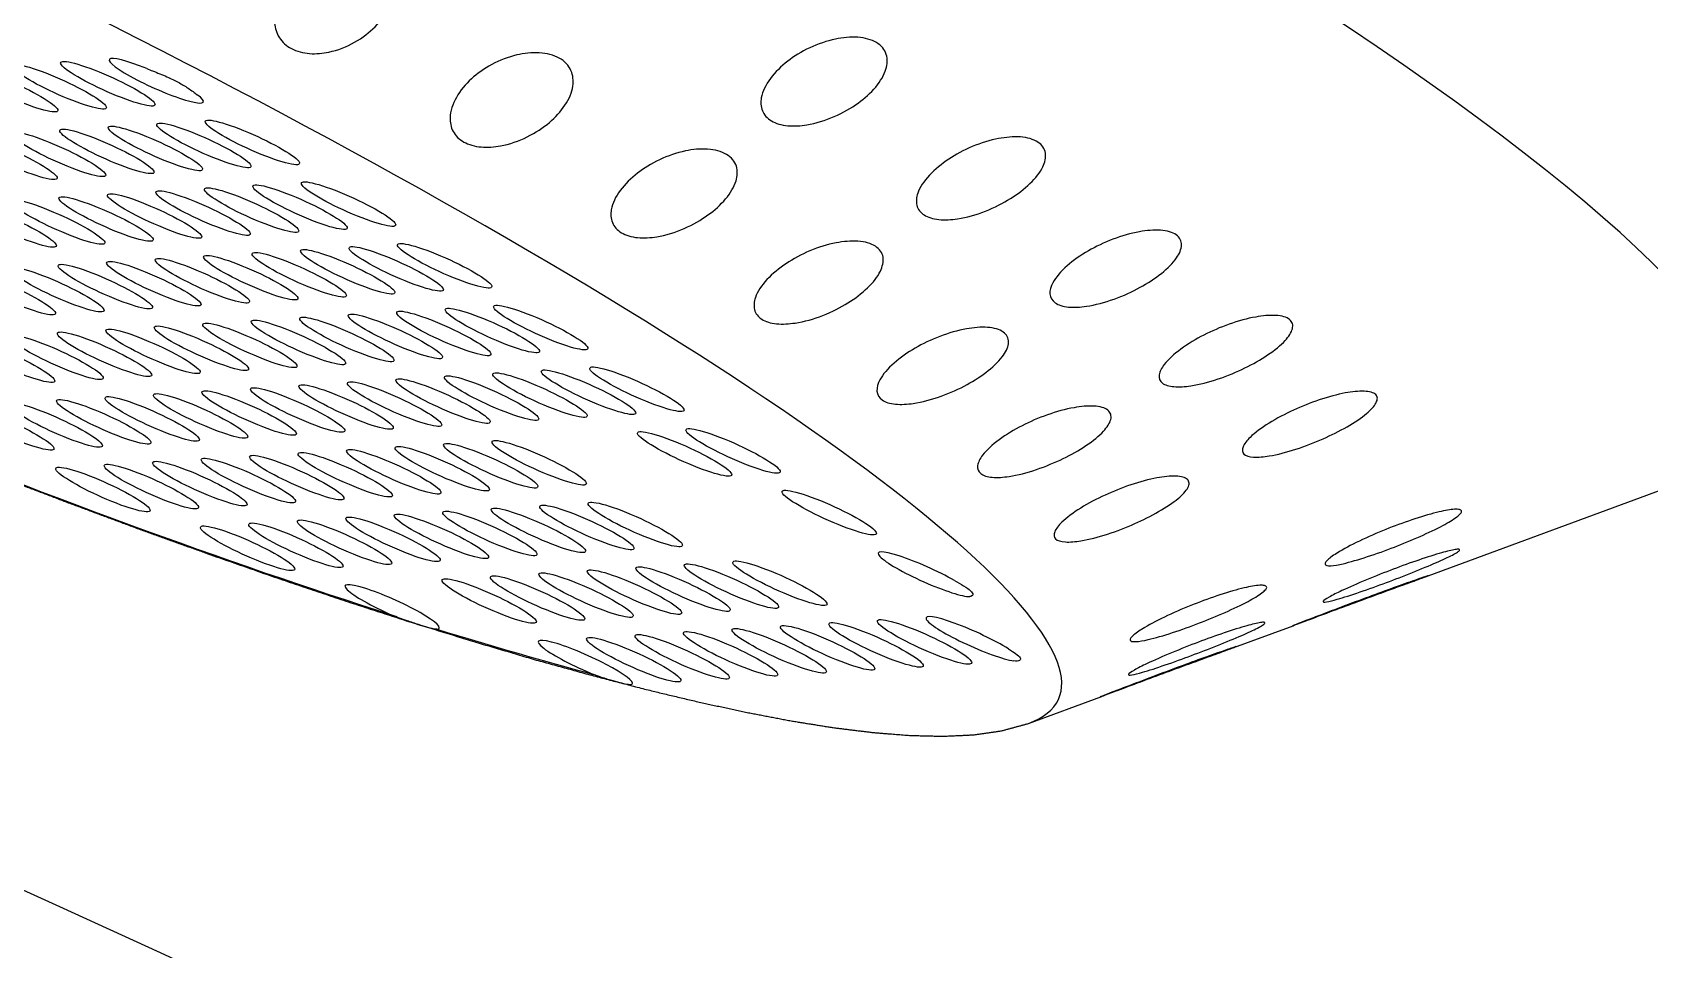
# Model space of a CAD drawing. Extents: x 1077 to 1145, y 510 to 635.
# Drawn here: x 1104.23 to 1105.656, y 556.44 to 557.249 of the extents above; entities that cross this region are included whole.
import ezdxf

# ---------------------------------------------------------------- set-up
doc = ezdxf.new("R2010")
doc.units = 0
doc.header["$MEASUREMENT"] = 0
doc.layers.add('1', color=4, linetype='Continuous')
doc.layers.add('DIM', color=3, linetype='Continuous')

# ---------------------------------------------------------------- blocks, each defined once
blk = doc.blocks.new('SUCTION')
at = {"layer": '1'}
for p, q in [((-0.4728, -1.3603), (-0.4244, -1.408)), ((-0.3377, -1.4934), (-0.2956, -1.5349)), ((-0.2095, -1.6197), (-0.0445, -1.7824))]:
    blk.add_line(p, q, dxfattribs=at)
for centre, major_axis, start_param, end_param in [((0.0017, 0.059), (-0.0289, 1.8748), 3.141593, 6.283185), ((-0.4641, 0.0518), (-0.022, 1.427), 2.994561, 6.430217)]:
    blk.add_ellipse(centre, major_axis=major_axis, ratio=0.145722, start_param=start_param, end_param=end_param, dxfattribs=at)
at = {"layer": '1', "color": 3}
for centre, major_axis, start_param, end_param in [((-0.4786, 0.0515), (-0.0215, 1.3915), 1.410939, 2.237983), ((-0.3482, -0.3111), (0.0007, -0.0455), 0.253665, 6.53685), ((-0.4024, -0.3358), (0.0007, -0.0455), 0.253665, 6.53685), ((-0.3277, -0.3487), (0.0007, -0.0455), 0.253665, 6.53685), ((-0.4567, -0.3605), (0.0007, -0.0455), 0.253665, 6.53685), ((-0.3819, -0.3734), (0.0007, -0.0455), 0.253665, 6.53685), ((-0.511, -0.3852), (0.0007, -0.0455), 0.253665, 6.53685), ((-0.3071, -0.3863), (0.0007, -0.0455), 0.253665, 6.53685), ((-0.4362, -0.3981), (0.0007, -0.0455), 0.253665, 6.53685), ((-0.5652, -0.4099), (0.0007, -0.0455), 0.253665, 6.53685), ((-0.3614, -0.4109), (0.0007, -0.0455), 0.253665, 6.53685), ((-0.6195, -0.4346), (0.0007, -0.0455), 0.253665, 6.53685), ((-0.4904, -0.4228), (0.0007, -0.0455), 0.253665, 6.53685), ((-0.2866, -0.4238), (0.0007, -0.0455), 1.836372, 6.86672), ((-0.5447, -0.4475), (0.0007, -0.0455), 0.253665, 6.53685), ((-0.4157, -0.4356), (0.0007, -0.0455), 0.253665, 6.53685), ((-0.3409, -0.4485), (0.0007, -0.0455), 0.253665, 6.53685), ((-0.4699, -0.4603), (0.0007, -0.0455), 0.253665, 6.53685), ((-0.599, -0.4722), (0.0007, -0.0455), 0.253665, 6.53685), ((-0.3951, -0.4732), (0.0007, -0.0455), 0.253665, 6.53685), ((-0.5242, -0.485), (0.0007, -0.0455), 0.253665, 6.53685), ((-0.3203, -0.4861), (0.0007, -0.0455), 0.253665, 6.53685), ((-0.4494, -0.4979), (0.0007, -0.0455), 0.253665, 6.53685), ((-0.5784, -0.5097), (0.0007, -0.0455), 0.253665, 6.53685), ((-0.3746, -0.5108), (0.0007, -0.0455), 0.253665, 6.53685), ((-0.6327, -0.5344), (0.0007, -0.0455), 0.253665, 6.53685), ((-0.5037, -0.5226), (0.0007, -0.0455), 0.253665, 6.53685), ((-0.2998, -0.5236), (0.0007, -0.0455), 0.253665, 6.53685), ((-0.5579, -0.5473), (0.0007, -0.0455), 0.253665, 6.53685), ((-0.4289, -0.5355), (0.0007, -0.0455), 0.253665, 6.53685), ((-0.3541, -0.5483), (0.0007, -0.0455), 0.253665, 6.53685), ((-0.4831, -0.5601), (0.0007, -0.0455), 0.253665, 6.53685), ((-0.6122, -0.572), (0.0007, -0.0455), 0.253665, 6.53685), ((-0.4083, -0.573), (0.0007, -0.0455), 0.253665, 6.53685), ((-0.5374, -0.5848), (0.0007, -0.0455), 0.253665, 6.53685), ((-0.3336, -0.5859), (0.0007, -0.0455), 0.253665, 6.53685), ((-0.4626, -0.5977), (0.0007, -0.0455), 0.253665, 6.53685), ((-0.5917, -0.6095), (0.0007, -0.0455), 0.253665, 6.53685), ((-0.3878, -0.6106), (0.0007, -0.0455), 0.253665, 6.53685), ((-0.5169, -0.6224), (0.0007, -0.0455), 0.253665, 6.53685), ((-0.313, -0.6234), (0.0007, -0.0455), 0.253665, 6.53685), ((-0.5711, -0.6471), (0.0007, -0.0455), 0.253665, 6.53685), ((-0.4421, -0.6353), (0.0007, -0.0455), 0.253665, 6.53685), ((-0.3673, -0.6481), (0.0007, -0.0455), 0.253665, 6.53685), ((-0.4963, -0.66), (0.0007, -0.0455), 0.253665, 6.53685), ((-0.6254, -0.6718), (0.0007, -0.0455), 0.253665, 6.53685), ((-0.4216, -0.6728), (0.0007, -0.0455), 0.253665, 6.53685), ((-0.5506, -0.6846), (0.0007, -0.0455), 0.253665, 6.53685), ((-0.3468, -0.6857), (0.0007, -0.0455), 0.253665, 6.53685), ((-0.4758, -0.6975), (0.0007, -0.0455), 0.253665, 6.53685), ((-0.6049, -0.7093), (0.0007, -0.0455), 0.253665, 6.53685), ((-0.401, -0.7104), (0.0007, -0.0455), 0.253665, 6.53685), ((-0.5301, -0.7222), (0.0007, -0.0455), 0.253665, 6.53685), ((-0.3262, -0.7232), (0.0007, -0.0455), 0.253665, 6.53685), ((-0.5843, -0.7469), (0.0007, -0.0455), 0.253665, 6.53685), ((-0.4553, -0.7351), (0.0007, -0.0455), 0.253665, 6.53685), ((-0.3805, -0.7479), (0.0007, -0.0455), 0.253665, 6.53685), ((-0.5096, -0.7598), (0.0007, -0.0455), 0.253665, 6.53685), ((-0.4348, -0.7726), (0.0007, -0.0455), 0.253665, 6.53685), ((-0.5638, -0.7845), (0.0007, -0.0455), 0.253665, 6.53685), ((-0.36, -0.7855), (0.0007, -0.0455), 0.253665, 6.53685), ((-0.489, -0.7973), (0.0007, -0.0455), 0.253665, 6.53685), ((-0.6181, -0.8091), (0.0007, -0.0455), 6.025162, 11.05551), ((-0.4142, -0.8102), (0.0007, -0.0455), 0.253665, 6.53685), ((-0.5433, -0.822), (0.0007, -0.0455), 0.253665, 6.53685), ((-0.3395, -0.823), (0.0007, -0.0455), 0.253665, 6.53685), ((-0.4685, -0.8349), (0.0007, -0.0455), 0.253665, 6.53685), ((-0.3937, -0.8477), (0.0007, -0.0455), 0.253665, 6.53685), ((-0.5228, -0.8596), (0.0007, -0.0455), 0.253665, 6.53685), ((-0.448, -0.8724), (0.0007, -0.0455), 0.253665, 6.53685), ((-0.577, -0.8843), (0.0007, -0.0455), 0.253665, 6.53685), ((-0.3732, -0.8853), (0.0007, -0.0455), 0.253665, 6.53685), ((-0.4786, 0.0515), (-0.0215, 1.3915), 2.276318, 2.419801), ((-0.5022, -0.8971), (0.0007, -0.0455), 0.253665, 6.53685), ((-0.5565, -0.9218), (0.0007, -0.0455), 0.253665, 6.53685), ((-0.3527, -0.9228), (0.0007, -0.0455), 0.253665, 6.53685), ((-0.4817, -0.9347), (0.0007, -0.0455), 0.253665, 6.53685), ((-0.536, -0.9594), (0.0007, -0.0455), 0.253665, 6.53685), ((-0.4612, -0.9722), (0.0007, -0.0455), 0.253665, 6.53685), ((-0.5902, -0.9841), (0.0007, -0.0455), 6.20698, 11.237328), ((-0.3864, -0.9851), (0.0007, -0.0455), 0.253665, 6.53685), ((-0.5155, -0.9969), (0.0007, -0.0455), 0.253665, 6.53685), ((-0.5697, -1.0216), (0.0007, -0.0455), 0.253665, 6.53685), ((-0.3659, -1.0226), (0.0007, -0.0455), 0.253665, 6.53685), ((-0.4949, -1.0345), (0.0007, -0.0455), 0.253665, 6.53685), ((-0.5492, -1.0592), (0.0007, -0.0455), 0.253665, 6.53685), ((-0.4744, -1.072), (0.0007, -0.0455), 0.253665, 6.53685), ((-0.5287, -1.0967), (0.0007, -0.0455), 0.253665, 6.53685), ((-0.4539, -1.1096), (0.0007, -0.0455), 0.253665, 6.53685), ((-0.3791, -1.1224), (0.0007, -0.0455), 0.253665, 6.53685), ((-0.5081, -1.1343), (0.0007, -0.0455), 0.253665, 6.53685), ((-0.4876, -1.1718), (0.0007, -0.0455), 0.253665, 6.53685), ((-0.4671, -1.2094), (0.0007, -0.0455), 0.253665, 6.53685), ((-0.3923, -1.2222), (0.0007, -0.0455), 0.970993, 6.001341), ((-0.4466, -1.2469), (0.0007, -0.0455), 0.253665, 6.53685), ((-0.426, -1.2845), (0.0007, -0.0455), 0.789174, 5.819522)]:
    blk.add_ellipse(centre, major_axis=major_axis, ratio=0.145722, start_param=start_param, end_param=end_param, dxfattribs=at)
at = {"layer": '1'}
blk.add_open_spline([(-0.6826, 0.2881), (-0.6831, 0.2145), (-0.6829, 0.1403), (-0.6822, 0.066), (-0.6809, -0.0084), (-0.679, -0.0826), (-0.6766, -0.1565), (-0.6736, -0.2298), (-0.67, -0.3023), (-0.6659, -0.3738), (-0.6613, -0.4441), (-0.6561, -0.513), (-0.6505, -0.5804), (-0.6443, -0.646), (-0.6377, -0.7097), (-0.6306, -0.7713), (-0.6231, -0.8306), (-0.6151, -0.8875), (-0.6068, -0.9418), (-0.598, -0.9934), (-0.5889, -1.0422), (-0.5794, -1.088), (-0.5696, -1.1307), (-0.5595, -1.1704), (-0.549, -1.2068), (-0.5381, -1.24), (-0.5268, -1.27), (-0.515, -1.2969), (-0.5024, -1.3208), (-0.4886, -1.3418), (-0.4728, -1.3603)], degree=1, dxfattribs=at)
at = {"layer": '1', "color": 3}
for points, knots in [([(-0.2804, -0.4118), (-0.2803, -0.4136), (-0.2802, -0.4154), (-0.2798, -0.4217), (-0.2795, -0.4263), (-0.2793, -0.4346), (-0.2794, -0.4383), (-0.2798, -0.4454), (-0.2801, -0.4488), (-0.2811, -0.4557), (-0.2818, -0.459), (-0.2824, -0.4617)], [-0.10333581, -0.10333581, -0.10333581, -0.10333581, -0.09774084, -0.09774084, -0.08402044, -0.08402044, -0.07264257, -0.07264257, -0.06085918, -0.06085918, -0.04630941, -0.04630941, -0.04630941, -0.04630941]), ([(-0.1576, -0.4942), (-0.1514, -0.4961), (-0.1446, -0.4992), (-0.1319, -0.5074), (-0.1259, -0.5126), (-0.117, -0.5231), (-0.1132, -0.5289), (-0.1093, -0.5382), (-0.1084, -0.5413), (-0.1071, -0.5476), (-0.1069, -0.5507), (-0.1072, -0.5566), (-0.1077, -0.5594), (-0.1094, -0.5647), (-0.1107, -0.5671), (-0.1152, -0.5735), (-0.1194, -0.5766), (-0.129, -0.5809), (-0.1353, -0.582), (-0.1484, -0.5817), (-0.1552, -0.5803), (-0.168, -0.5758), (-0.175, -0.5722), (-0.1881, -0.563), (-0.1942, -0.5572), (-0.2023, -0.5465), (-0.2054, -0.5413), (-0.2095, -0.5305), (-0.2105, -0.5248), (-0.2101, -0.5146), (-0.2086, -0.5098), (-0.2036, -0.5019), (-0.2001, -0.4988), (-0.1912, -0.4935), (-0.1848, -0.4918), (-0.1712, -0.4912), (-0.1641, -0.4923), (-0.1576, -0.4942)], [0, 0, 0, 0, 0.023389, 0.023389, 0.0467779, 0.0467779, 0.0659746, 0.0659746, 0.0755729, 0.0755729, 0.0851712, 0.0851712, 0.0947696, 0.0947696, 0.1043679, 0.1043679, 0.1235645, 0.1235645, 0.1469535, 0.1469535, 0.1703425, 0.1703425, 0.1947513, 0.1947513, 0.2191601, 0.2191601, 0.2357472, 0.2357472, 0.2523342, 0.2523342, 0.2689213, 0.2689213, 0.2855084, 0.2855084, 0.3099172, 0.3099172, 0.334326, 0.334326, 0.334326, 0.334326]), ([(-0.1671, -0.6745), (-0.1608, -0.6771), (-0.1542, -0.6808), (-0.1416, -0.6901), (-0.1357, -0.6957), (-0.127, -0.7068), (-0.1233, -0.7127), (-0.1196, -0.7219), (-0.1187, -0.725), (-0.1176, -0.731), (-0.1174, -0.734), (-0.1178, -0.7395), (-0.1184, -0.7421), (-0.1202, -0.7468), (-0.1215, -0.749), (-0.1262, -0.7544), (-0.1305, -0.7568), (-0.1402, -0.7597), (-0.1465, -0.76), (-0.1596, -0.758), (-0.1664, -0.7559), (-0.179, -0.7501), (-0.186, -0.7459), (-0.1989, -0.7356), (-0.2049, -0.7294), (-0.2128, -0.7183), (-0.2158, -0.7131), (-0.2197, -0.7024), (-0.2206, -0.6969), (-0.2199, -0.6874), (-0.2184, -0.683), (-0.2132, -0.6761), (-0.2097, -0.6737), (-0.2007, -0.6698), (-0.1942, -0.6689), (-0.1806, -0.67), (-0.1735, -0.6719), (-0.1671, -0.6745)], [0, 0, 0, 0, 0.023389, 0.023389, 0.0467779, 0.0467779, 0.0659746, 0.0659746, 0.0755729, 0.0755729, 0.0851712, 0.0851712, 0.0947696, 0.0947696, 0.1043679, 0.1043679, 0.1235645, 0.1235645, 0.1469535, 0.1469535, 0.1703425, 0.1703425, 0.1947513, 0.1947513, 0.2191601, 0.2191601, 0.2357472, 0.2357472, 0.2523342, 0.2523342, 0.2689213, 0.2689213, 0.2855084, 0.2855084, 0.3099172, 0.3099172, 0.334326, 0.334326, 0.334326, 0.334326]), ([(-0.6191, -0.8532), (-0.6193, -0.8529), (-0.6194, -0.8525), (-0.6202, -0.8506), (-0.6206, -0.8483), (-0.6214, -0.8429), (-0.6218, -0.84), (-0.6227, -0.8336), (-0.6231, -0.83), (-0.6241, -0.8216), (-0.6245, -0.8168), (-0.6247, -0.812)], [-0.10333223, -0.10333223, -0.10333223, -0.10333223, -0.09981809, -0.09981809, -0.08531374, -0.08531374, -0.07331614, -0.07331614, -0.06095866, -0.06095866, -0.0463084, -0.0463084, -0.0463084, -0.0463084]), ([(-0.18, -0.8424), (-0.1739, -0.8455), (-0.1673, -0.8498), (-0.1548, -0.86), (-0.1491, -0.866), (-0.1405, -0.8774), (-0.137, -0.8833), (-0.1335, -0.8923), (-0.1326, -0.8953), (-0.1317, -0.901), (-0.1315, -0.9038), (-0.132, -0.9088), (-0.1327, -0.9112), (-0.1346, -0.9153), (-0.1359, -0.9171), (-0.1407, -0.9215), (-0.145, -0.9232), (-0.1548, -0.9246), (-0.1611, -0.924), (-0.1742, -0.9205), (-0.1809, -0.9176), (-0.1935, -0.9106), (-0.2003, -0.9059), (-0.2131, -0.8947), (-0.219, -0.8882), (-0.2267, -0.877), (-0.2296, -0.8718), (-0.2333, -0.8614), (-0.234, -0.8563), (-0.2332, -0.8475), (-0.2315, -0.8437), (-0.2262, -0.838), (-0.2227, -0.8361), (-0.2136, -0.8336), (-0.2071, -0.8337), (-0.1935, -0.8364), (-0.1865, -0.8391), (-0.18, -0.8424)], [0, 0, 0, 0, 0.023389, 0.023389, 0.0467779, 0.0467779, 0.0659746, 0.0659746, 0.0755729, 0.0755729, 0.0851712, 0.0851712, 0.0947696, 0.0947696, 0.1043679, 0.1043679, 0.1235645, 0.1235645, 0.1469535, 0.1469535, 0.1703425, 0.1703425, 0.1947513, 0.1947513, 0.2191601, 0.2191601, 0.2357472, 0.2357472, 0.2523342, 0.2523342, 0.2689213, 0.2689213, 0.2855084, 0.2855084, 0.3099172, 0.3099172, 0.334326, 0.334326, 0.334326, 0.334326]), ([(-0.0345, -0.9202), (-0.0283, -0.9233), (-0.0217, -0.9276), (-0.0094, -0.9378), (-0.0036, -0.9438), (0.0049, -0.9552), (0.0085, -0.9611), (0.012, -0.9701), (0.0128, -0.973), (0.0138, -0.9788), (0.0139, -0.9815), (0.0134, -0.9866), (0.0128, -0.9889), (0.0108, -0.993), (0.0095, -0.9948), (0.0047, -0.9993), (0.0004, -1.0009), (-0.0093, -1.0023), (-0.0156, -1.0018), (-0.0287, -0.9983), (-0.0354, -0.9954), (-0.048, -0.9884), (-0.0548, -0.9837), (-0.0676, -0.9725), (-0.0735, -0.966), (-0.0812, -0.9548), (-0.0841, -0.9495), (-0.0878, -0.9392), (-0.0886, -0.934), (-0.0877, -0.9253), (-0.0861, -0.9214), (-0.0808, -0.9157), (-0.0772, -0.9138), (-0.0681, -0.9114), (-0.0616, -0.9115), (-0.048, -0.9142), (-0.0409, -0.9169), (-0.0345, -0.9202)], [0, 0, 0, 0, 0.0233552, 0.0233552, 0.0467103, 0.0467103, 0.0658795, 0.0658795, 0.0754641, 0.0754641, 0.0850487, 0.0850487, 0.0946332, 0.0946332, 0.1042178, 0.1042178, 0.123387, 0.123387, 0.1467421, 0.1467421, 0.1700973, 0.1700973, 0.1945396, 0.1945396, 0.2189818, 0.2189818, 0.2355966, 0.2355966, 0.2522113, 0.2522113, 0.2688261, 0.2688261, 0.2854408, 0.2854408, 0.3098831, 0.3098831, 0.3343253, 0.3343253, 0.3343253, 0.3343253]), ([(-0.1963, -0.9949), (-0.1902, -0.9986), (-0.1837, -1.0034), (-0.1714, -1.0144), (-0.1658, -1.0206), (-0.1575, -1.0321), (-0.154, -1.038), (-0.1507, -1.0465), (-0.1499, -1.0494), (-0.1491, -1.0547), (-0.149, -1.0572), (-0.1496, -1.0617), (-0.1503, -1.0637), (-0.1523, -1.0672), (-0.1536, -1.0686), (-0.1585, -1.0719), (-0.1629, -1.0728), (-0.1727, -1.0727), (-0.179, -1.0713), (-0.192, -1.0663), (-0.1987, -1.0627), (-0.2111, -1.0547), (-0.2179, -1.0495), (-0.2304, -1.0376), (-0.2361, -1.031), (-0.2436, -1.0197), (-0.2464, -1.0146), (-0.2499, -1.0048), (-0.2506, -1), (-0.2496, -0.9922), (-0.2478, -0.989), (-0.2424, -0.9846), (-0.2388, -0.9834), (-0.2297, -0.9824), (-0.2232, -0.9833), (-0.2097, -0.9876), (-0.2027, -0.991), (-0.1963, -0.9949)], [0, 0, 0, 0, 0.023389, 0.023389, 0.0467779, 0.0467779, 0.0659746, 0.0659746, 0.0755729, 0.0755729, 0.0851712, 0.0851712, 0.0947696, 0.0947696, 0.1043679, 0.1043679, 0.1235645, 0.1235645, 0.1469535, 0.1469535, 0.1703425, 0.1703425, 0.1947513, 0.1947513, 0.2191601, 0.2191601, 0.2357472, 0.2357472, 0.2523342, 0.2523342, 0.2689213, 0.2689213, 0.2855084, 0.2855084, 0.3099172, 0.3099172, 0.334326, 0.334326, 0.334326, 0.334326]), ([(-0.5901, -1.0294), (-0.5903, -1.0293), (-0.5906, -1.029), (-0.5913, -1.0278), (-0.5918, -1.0262), (-0.5927, -1.0222), (-0.5931, -1.02), (-0.5941, -1.0147), (-0.5946, -1.0117), (-0.5957, -1.0042), (-0.5963, -0.9998), (-0.5965, -0.9951)], [-0.10333581, -0.10333581, -0.10333581, -0.10333581, -0.09774084, -0.09774084, -0.08402044, -0.08402044, -0.07264257, -0.07264257, -0.06085918, -0.06085918, -0.04630941, -0.04630941, -0.04630941, -0.04630941]), ([(-0.0522, -1.0854), (-0.0461, -1.0891), (-0.0396, -1.0939), (-0.0274, -1.1049), (-0.0217, -1.1111), (-0.0135, -1.1226), (-0.01, -1.1285), (-0.0067, -1.137), (-0.0059, -1.1398), (-0.0051, -1.1452), (-0.005, -1.1477), (-0.0056, -1.1522), (-0.0063, -1.1542), (-0.0083, -1.1576), (-0.0096, -1.1591), (-0.0145, -1.1624), (-0.0189, -1.1633), (-0.0286, -1.1632), (-0.0349, -1.1618), (-0.0479, -1.1568), (-0.0546, -1.1533), (-0.067, -1.1452), (-0.0738, -1.14), (-0.0864, -1.1281), (-0.0921, -1.1215), (-0.0996, -1.1102), (-0.1024, -1.1051), (-0.1059, -1.0952), (-0.1066, -1.0905), (-0.1056, -1.0827), (-0.1038, -1.0794), (-0.0984, -1.075), (-0.0948, -1.0738), (-0.0857, -1.0728), (-0.0792, -1.0738), (-0.0656, -1.0781), (-0.0586, -1.0815), (-0.0522, -1.0854)], [0, 0, 0, 0, 0.0233552, 0.0233552, 0.0467103, 0.0467103, 0.0658795, 0.0658795, 0.0754641, 0.0754641, 0.0850487, 0.0850487, 0.0946332, 0.0946332, 0.1042178, 0.1042178, 0.123387, 0.123387, 0.1467421, 0.1467421, 0.1700973, 0.1700973, 0.1945396, 0.1945396, 0.2189818, 0.2189818, 0.2355966, 0.2355966, 0.2522113, 0.2522113, 0.2688261, 0.2688261, 0.2854408, 0.2854408, 0.3098831, 0.3098831, 0.3343253, 0.3343253, 0.3343253, 0.3343253]), ([(-0.2156, -1.1294), (-0.2095, -1.1336), (-0.2031, -1.1388), (-0.1911, -1.1504), (-0.1855, -1.1568), (-0.1775, -1.1682), (-0.1741, -1.1739), (-0.171, -1.182), (-0.1703, -1.1846), (-0.1695, -1.1894), (-0.1695, -1.1916), (-0.1702, -1.1955), (-0.1709, -1.1972), (-0.173, -1.1999), (-0.1744, -1.2009), (-0.1793, -1.2031), (-0.1837, -1.2032), (-0.1935, -1.2016), (-0.1998, -1.1993), (-0.2127, -1.1929), (-0.2193, -1.1888), (-0.2316, -1.1798), (-0.2382, -1.1742), (-0.2505, -1.1618), (-0.2562, -1.1551), (-0.2634, -1.1442), (-0.2661, -1.1392), (-0.2694, -1.13), (-0.27, -1.1258), (-0.2688, -1.1191), (-0.267, -1.1165), (-0.2615, -1.1134), (-0.2579, -1.1129), (-0.2488, -1.1134), (-0.2423, -1.1152), (-0.2288, -1.121), (-0.2219, -1.1251), (-0.2156, -1.1294)], [0, 0, 0, 0, 0.023389, 0.023389, 0.0467779, 0.0467779, 0.0659746, 0.0659746, 0.0755729, 0.0755729, 0.0851712, 0.0851712, 0.0947696, 0.0947696, 0.1043679, 0.1043679, 0.1235645, 0.1235645, 0.1469535, 0.1469535, 0.1703425, 0.1703425, 0.1947513, 0.1947513, 0.2191601, 0.2191601, 0.2357472, 0.2357472, 0.2523342, 0.2523342, 0.2689213, 0.2689213, 0.2855084, 0.2855084, 0.3099172, 0.3099172, 0.334326, 0.334326, 0.334326, 0.334326]), ([(-0.2375, -1.2438), (-0.2316, -1.2484), (-0.2252, -1.2539), (-0.2135, -1.2659), (-0.208, -1.2723), (-0.2002, -1.2834), (-0.1969, -1.2888), (-0.194, -1.2962), (-0.1933, -1.2986), (-0.1926, -1.3028), (-0.1926, -1.3047), (-0.1934, -1.3079), (-0.1942, -1.3092), (-0.1963, -1.3111), (-0.1977, -1.3118), (-0.2027, -1.3127), (-0.2071, -1.3121), (-0.2169, -1.309), (-0.2231, -1.306), (-0.2359, -1.2983), (-0.2425, -1.2936), (-0.2545, -1.2838), (-0.2611, -1.2779), (-0.2732, -1.2653), (-0.2787, -1.2587), (-0.2857, -1.2481), (-0.2883, -1.2435), (-0.2914, -1.2351), (-0.2919, -1.2314), (-0.2906, -1.2259), (-0.2888, -1.224), (-0.2832, -1.2223), (-0.2796, -1.2225), (-0.2704, -1.2244), (-0.264, -1.2271), (-0.2506, -1.2344), (-0.2437, -1.239), (-0.2375, -1.2438)], [0, 0, 0, 0, 0.023389, 0.023389, 0.0467779, 0.0467779, 0.0659746, 0.0659746, 0.0755729, 0.0755729, 0.0851712, 0.0851712, 0.0947696, 0.0947696, 0.1043679, 0.1043679, 0.1235645, 0.1235645, 0.1469535, 0.1469535, 0.1703425, 0.1703425, 0.1947513, 0.1947513, 0.2191601, 0.2191601, 0.2357472, 0.2357472, 0.2523342, 0.2523342, 0.2689213, 0.2689213, 0.2855084, 0.2855084, 0.3099172, 0.3099172, 0.334326, 0.334326, 0.334326, 0.334326]), ([(-0.0732, -1.2311), (-0.0672, -1.2353), (-0.0607, -1.2405), (-0.0488, -1.2521), (-0.0432, -1.2584), (-0.0352, -1.2698), (-0.0318, -1.2755), (-0.0287, -1.2836), (-0.028, -1.2862), (-0.0272, -1.291), (-0.0272, -1.2932), (-0.0279, -1.2971), (-0.0286, -1.2987), (-0.0307, -1.3015), (-0.0321, -1.3025), (-0.037, -1.3047), (-0.0414, -1.3048), (-0.0511, -1.3032), (-0.0574, -1.301), (-0.0703, -1.2946), (-0.0769, -1.2904), (-0.0892, -1.2815), (-0.0959, -1.2758), (-0.1082, -1.2635), (-0.1138, -1.2568), (-0.1211, -1.2458), (-0.1238, -1.2409), (-0.1271, -1.2317), (-0.1277, -1.2274), (-0.1265, -1.2207), (-0.1247, -1.2181), (-0.1192, -1.215), (-0.1156, -1.2145), (-0.1064, -1.215), (-0.0999, -1.2168), (-0.0865, -1.2227), (-0.0795, -1.2267), (-0.0732, -1.2311)], [0, 0, 0, 0, 0.0233552, 0.0233552, 0.0467103, 0.0467103, 0.0658795, 0.0658795, 0.0754641, 0.0754641, 0.0850487, 0.0850487, 0.0946332, 0.0946332, 0.1042178, 0.1042178, 0.123387, 0.123387, 0.1467421, 0.1467421, 0.1700973, 0.1700973, 0.1945396, 0.1945396, 0.2189818, 0.2189818, 0.2355966, 0.2355966, 0.2522113, 0.2522113, 0.2688261, 0.2688261, 0.2854408, 0.2854408, 0.3098831, 0.3098831, 0.3343253, 0.3343253, 0.3343253, 0.3343253]), ([(-0.3864, -1.2478), (-0.3867, -1.2512), (-0.3869, -1.2543), (-0.3875, -1.2602), (-0.3879, -1.2627), (-0.3891, -1.2663), (-0.39, -1.2674), (-0.3918, -1.2679), (-0.3927, -1.2674), (-0.3935, -1.266)], [-0.10334717, -0.10334717, -0.10334717, -0.10334717, -0.09099542, -0.09099542, -0.07615637, -0.07615637, -0.06155718, -0.06155718, -0.04630625, -0.04630625, -0.04630625, -0.04630625]), ([(-0.2618, -1.3359), (-0.2559, -1.3409), (-0.2497, -1.3467), (-0.2382, -1.3587), (-0.2328, -1.365), (-0.2252, -1.3757), (-0.2221, -1.3808), (-0.2193, -1.3874), (-0.2186, -1.3895), (-0.218, -1.393), (-0.2181, -1.3946), (-0.2189, -1.397), (-0.2197, -1.3979), (-0.2219, -1.399), (-0.2233, -1.3993), (-0.2283, -1.399), (-0.2327, -1.3976), (-0.2424, -1.393), (-0.2486, -1.3893), (-0.2613, -1.3804), (-0.2677, -1.3753), (-0.2796, -1.365), (-0.2861, -1.3588), (-0.2979, -1.3462), (-0.3033, -1.3397), (-0.3101, -1.3298), (-0.3126, -1.3255), (-0.3156, -1.3181), (-0.316, -1.315), (-0.3146, -1.3108), (-0.3127, -1.3096), (-0.3071, -1.3094), (-0.3034, -1.3102), (-0.2943, -1.3137), (-0.2879, -1.3171), (-0.2747, -1.3256), (-0.2679, -1.3308), (-0.2618, -1.3359)], [0, 0, 0, 0, 0.023389, 0.023389, 0.0467779, 0.0467779, 0.0659746, 0.0659746, 0.0755729, 0.0755729, 0.0851712, 0.0851712, 0.0947696, 0.0947696, 0.1043679, 0.1043679, 0.1235645, 0.1235645, 0.1469535, 0.1469535, 0.1703425, 0.1703425, 0.1947513, 0.1947513, 0.2191601, 0.2191601, 0.2357472, 0.2357472, 0.2523342, 0.2523342, 0.2689213, 0.2689213, 0.2855084, 0.2855084, 0.3099172, 0.3099172, 0.334326, 0.334326, 0.334326, 0.334326]), ([(-0.4208, -1.3165), (-0.4212, -1.3194), (-0.4215, -1.3219), (-0.4222, -1.3264), (-0.4227, -1.3282), (-0.4241, -1.3301), (-0.4249, -1.3302), (-0.4267, -1.329), (-0.4277, -1.3275), (-0.4284, -1.3252)], [-0.10334717, -0.10334717, -0.10334717, -0.10334717, -0.09099542, -0.09099542, -0.07615637, -0.07615637, -0.06155718, -0.06155718, -0.04630625, -0.04630625, -0.04630625, -0.04630625]), ([(-0.0971, -1.3548), (-0.0912, -1.3594), (-0.0848, -1.365), (-0.0731, -1.3769), (-0.0676, -1.3833), (-0.0598, -1.3943), (-0.0566, -1.3998), (-0.0536, -1.4072), (-0.0529, -1.4096), (-0.0522, -1.4138), (-0.0523, -1.4157), (-0.053, -1.4188), (-0.0538, -1.4201), (-0.0559, -1.4221), (-0.0573, -1.4227), (-0.0623, -1.4237), (-0.0667, -1.423), (-0.0765, -1.4199), (-0.0827, -1.4169), (-0.0955, -1.4093), (-0.102, -1.4046), (-0.1141, -1.3949), (-0.1207, -1.3889), (-0.1328, -1.3763), (-0.1383, -1.3697), (-0.1454, -1.3591), (-0.1479, -1.3544), (-0.1511, -1.3461), (-0.1516, -1.3423), (-0.1503, -1.3368), (-0.1484, -1.3349), (-0.1428, -1.3332), (-0.1392, -1.3334), (-0.13, -1.3354), (-0.1236, -1.3381), (-0.1102, -1.3454), (-0.1033, -1.35), (-0.0971, -1.3548)], [0, 0, 0, 0, 0.0233552, 0.0233552, 0.0467103, 0.0467103, 0.0658795, 0.0658795, 0.0754641, 0.0754641, 0.0850487, 0.0850487, 0.0946332, 0.0946332, 0.1042178, 0.1042178, 0.123387, 0.123387, 0.1467421, 0.1467421, 0.1700973, 0.1700973, 0.1945396, 0.1945396, 0.2189818, 0.2189818, 0.2355966, 0.2355966, 0.2522113, 0.2522113, 0.2688261, 0.2688261, 0.2854408, 0.2854408, 0.3098831, 0.3098831, 0.3343253, 0.3343253, 0.3343253, 0.3343253]), ([(-0.3156, -1.4478), (-0.3099, -1.4531), (-0.3039, -1.4591), (-0.2928, -1.4708), (-0.2877, -1.4766), (-0.2805, -1.4858), (-0.2776, -1.4899), (-0.275, -1.4946), (-0.2745, -1.496), (-0.274, -1.4981), (-0.2741, -1.4988), (-0.275, -1.4996), (-0.2758, -1.4997), (-0.2781, -1.4991), (-0.2795, -1.4985), (-0.2845, -1.4959), (-0.2888, -1.493), (-0.2983, -1.4859), (-0.3044, -1.4809), (-0.3167, -1.4702), (-0.3229, -1.4645), (-0.3344, -1.4535), (-0.3406, -1.4473), (-0.352, -1.4352), (-0.3571, -1.4294), (-0.3636, -1.4212), (-0.3659, -1.4179), (-0.3686, -1.4128), (-0.3689, -1.411), (-0.3673, -1.4096), (-0.3654, -1.41), (-0.3598, -1.4125), (-0.3562, -1.4147), (-0.3472, -1.4208), (-0.3409, -1.4256), (-0.3281, -1.4363), (-0.3215, -1.4422), (-0.3156, -1.4478)], [0, 0, 0, 0, 0.023389, 0.023389, 0.0467779, 0.0467779, 0.0659746, 0.0659746, 0.0755729, 0.0755729, 0.0851712, 0.0851712, 0.0947696, 0.0947696, 0.1043679, 0.1043679, 0.1235645, 0.1235645, 0.1469535, 0.1469535, 0.1703425, 0.1703425, 0.1947513, 0.1947513, 0.2191601, 0.2191601, 0.2357472, 0.2357472, 0.2523342, 0.2523342, 0.2689213, 0.2689213, 0.2855084, 0.2855084, 0.3099172, 0.3099172, 0.334326, 0.334326, 0.334326, 0.334326]), ([(-0.3442, -1.4655), (-0.3386, -1.4709), (-0.3327, -1.4768), (-0.3218, -1.4881), (-0.3169, -1.4935), (-0.3098, -1.5017), (-0.307, -1.5052), (-0.3045, -1.5089), (-0.304, -1.5098), (-0.3036, -1.5111), (-0.3037, -1.5114), (-0.3047, -1.5114), (-0.3055, -1.511), (-0.3077, -1.5097), (-0.3091, -1.5087), (-0.3141, -1.5049), (-0.3183, -1.5013), (-0.3277, -1.4931), (-0.3337, -1.4876), (-0.3457, -1.4763), (-0.3519, -1.4704), (-0.3632, -1.4593), (-0.3693, -1.4533), (-0.3803, -1.4418), (-0.3854, -1.4365), (-0.3917, -1.4293), (-0.3939, -1.4266), (-0.3965, -1.4228), (-0.3968, -1.4218), (-0.3952, -1.4218), (-0.3932, -1.4229), (-0.3877, -1.4268), (-0.3841, -1.4296), (-0.3753, -1.4369), (-0.3691, -1.4423), (-0.3564, -1.4538), (-0.35, -1.4599), (-0.3442, -1.4655)], [0, 0, 0, 0, 0.023389, 0.023389, 0.0467779, 0.0467779, 0.0659746, 0.0659746, 0.0755729, 0.0755729, 0.0851712, 0.0851712, 0.0947696, 0.0947696, 0.1043679, 0.1043679, 0.1235645, 0.1235645, 0.1469535, 0.1469535, 0.1703425, 0.1703425, 0.1947513, 0.1947513, 0.2191601, 0.2191601, 0.2357472, 0.2357472, 0.2523342, 0.2523342, 0.2689213, 0.2689213, 0.2855084, 0.2855084, 0.3099172, 0.3099172, 0.334326, 0.334326, 0.334326, 0.334326]), ([(-0.1235, -1.4544), (-0.1176, -1.4594), (-0.1114, -1.4651), (-0.0999, -1.4772), (-0.0946, -1.4835), (-0.0869, -1.4941), (-0.0838, -1.4992), (-0.081, -1.5058), (-0.0804, -1.5079), (-0.0798, -1.5114), (-0.0799, -1.513), (-0.0807, -1.5154), (-0.0814, -1.5163), (-0.0836, -1.5174), (-0.0851, -1.5176), (-0.0901, -1.5174), (-0.0944, -1.516), (-0.1041, -1.5114), (-0.1103, -1.5077), (-0.123, -1.4989), (-0.1294, -1.4938), (-0.1413, -1.4834), (-0.1478, -1.4773), (-0.1596, -1.4647), (-0.165, -1.4582), (-0.1719, -1.4482), (-0.1744, -1.4439), (-0.1773, -1.4365), (-0.1778, -1.4334), (-0.1763, -1.4292), (-0.1744, -1.428), (-0.1688, -1.4278), (-0.1652, -1.4286), (-0.156, -1.4321), (-0.1496, -1.4355), (-0.1364, -1.4441), (-0.1296, -1.4492), (-0.1235, -1.4544)], [0, 0, 0, 0, 0.0233552, 0.0233552, 0.0467103, 0.0467103, 0.0658795, 0.0658795, 0.0754641, 0.0754641, 0.0850487, 0.0850487, 0.0946332, 0.0946332, 0.1042178, 0.1042178, 0.123387, 0.123387, 0.1467421, 0.1467421, 0.1700973, 0.1700973, 0.1945396, 0.1945396, 0.2189818, 0.2189818, 0.2355966, 0.2355966, 0.2522113, 0.2522113, 0.2688261, 0.2688261, 0.2854408, 0.2854408, 0.3098831, 0.3098831, 0.3343253, 0.3343253, 0.3343253, 0.3343253]), ([(-0.1819, -1.5748), (-0.1762, -1.5802), (-0.1702, -1.5861), (-0.1592, -1.5979), (-0.1541, -1.6037), (-0.1469, -1.6128), (-0.144, -1.6169), (-0.1414, -1.6216), (-0.1409, -1.623), (-0.1404, -1.6251), (-0.1405, -1.6258), (-0.1414, -1.6266), (-0.1422, -1.6267), (-0.1445, -1.6261), (-0.1459, -1.6255), (-0.1509, -1.6229), (-0.1552, -1.62), (-0.1647, -1.6129), (-0.1707, -1.608), (-0.183, -1.5973), (-0.1893, -1.5916), (-0.2008, -1.5806), (-0.207, -1.5743), (-0.2183, -1.5623), (-0.2235, -1.5565), (-0.23, -1.5482), (-0.2323, -1.5449), (-0.235, -1.5398), (-0.2353, -1.538), (-0.2337, -1.5366), (-0.2318, -1.537), (-0.2262, -1.5395), (-0.2226, -1.5417), (-0.2136, -1.5478), (-0.2073, -1.5527), (-0.1944, -1.5634), (-0.1878, -1.5693), (-0.1819, -1.5748)], [0, 0, 0, 0, 0.0233552, 0.0233552, 0.0467103, 0.0467103, 0.0658795, 0.0658795, 0.0754641, 0.0754641, 0.0850487, 0.0850487, 0.0946332, 0.0946332, 0.1042178, 0.1042178, 0.123387, 0.123387, 0.1467421, 0.1467421, 0.1700973, 0.1700973, 0.1945396, 0.1945396, 0.2189818, 0.2189818, 0.2355966, 0.2355966, 0.2522113, 0.2522113, 0.2688261, 0.2688261, 0.2854408, 0.2854408, 0.3098831, 0.3098831, 0.3343253, 0.3343253, 0.3343253, 0.3343253]), ([(-0.213, -1.5936), (-0.2074, -1.599), (-0.2015, -1.6049), (-0.1907, -1.6162), (-0.1857, -1.6216), (-0.1787, -1.6297), (-0.1759, -1.6332), (-0.1734, -1.6368), (-0.1728, -1.6378), (-0.1724, -1.6391), (-0.1726, -1.6394), (-0.1735, -1.6394), (-0.1743, -1.639), (-0.1765, -1.6377), (-0.178, -1.6367), (-0.1829, -1.6329), (-0.1871, -1.6293), (-0.1965, -1.6211), (-0.2025, -1.6157), (-0.2146, -1.6044), (-0.2207, -1.5985), (-0.232, -1.5874), (-0.2381, -1.5813), (-0.2492, -1.5699), (-0.2542, -1.5645), (-0.2605, -1.5573), (-0.2628, -1.5546), (-0.2654, -1.5508), (-0.2657, -1.5498), (-0.264, -1.5498), (-0.2621, -1.5509), (-0.2565, -1.5548), (-0.253, -1.5576), (-0.2441, -1.565), (-0.2379, -1.5704), (-0.2252, -1.5819), (-0.2188, -1.588), (-0.213, -1.5936)], [0, 0, 0, 0, 0.0233552, 0.0233552, 0.0467103, 0.0467103, 0.0658795, 0.0658795, 0.0754641, 0.0754641, 0.0850487, 0.0850487, 0.0946332, 0.0946332, 0.1042178, 0.1042178, 0.123387, 0.123387, 0.1467421, 0.1467421, 0.1700973, 0.1700973, 0.1945396, 0.1945396, 0.2189818, 0.2189818, 0.2355966, 0.2355966, 0.2522113, 0.2522113, 0.2688261, 0.2688261, 0.2854408, 0.2854408, 0.3098831, 0.3098831, 0.3343253, 0.3343253, 0.3343253, 0.3343253])]:
    blk.add_open_spline(points, degree=3, knots=knots, dxfattribs=at)
at = {"layer": '1'}
for points, knots in [([(-0.3732, -1.4573), (-0.3677, -1.4627), (-0.362, -1.4684), (-0.3513, -1.479), (-0.3465, -1.4839), (-0.3396, -1.4909), (-0.3369, -1.4938), (-0.3345, -1.4963), (-0.3339, -1.4969), (-0.3336, -1.4973), (-0.3337, -1.4972), (-0.3346, -1.4964), (-0.3354, -1.4956), (-0.3376, -1.4934), (-0.3391, -1.492), (-0.3439, -1.4872), (-0.3481, -1.483), (-0.3574, -1.4738), (-0.3632, -1.468), (-0.3751, -1.4562), (-0.3811, -1.4502), (-0.3922, -1.4393), (-0.3982, -1.4335), (-0.409, -1.4229), (-0.4139, -1.4181), (-0.4201, -1.4121), (-0.4223, -1.41), (-0.4248, -1.4076), (-0.425, -1.4073), (-0.4234, -1.4088), (-0.4215, -1.4106), (-0.416, -1.4158), (-0.4125, -1.4192), (-0.4038, -1.4275), (-0.3977, -1.4334), (-0.3853, -1.4455), (-0.3789, -1.4517), (-0.3732, -1.4573)], [0, 0, 0, 0, 0.023389, 0.023389, 0.0467779, 0.0467779, 0.0659746, 0.0659746, 0.0755729, 0.0755729, 0.0851712, 0.0851712, 0.0947696, 0.0947696, 0.1043679, 0.1043679, 0.1235645, 0.1235645, 0.1469535, 0.1469535, 0.1703425, 0.1703425, 0.1947513, 0.1947513, 0.2191601, 0.2191601, 0.2357472, 0.2357472, 0.2523342, 0.2523342, 0.2689213, 0.2689213, 0.2855084, 0.2855084, 0.3099172, 0.3099172, 0.334326, 0.334326, 0.334326, 0.334326]), ([(-0.2445, -1.5842), (-0.2391, -1.5896), (-0.2333, -1.5953), (-0.2227, -1.6059), (-0.2178, -1.6108), (-0.211, -1.6177), (-0.2082, -1.6206), (-0.2058, -1.6231), (-0.2053, -1.6237), (-0.2049, -1.6241), (-0.2051, -1.624), (-0.206, -1.6231), (-0.2068, -1.6224), (-0.209, -1.6202), (-0.2104, -1.6188), (-0.2153, -1.614), (-0.2195, -1.6098), (-0.2287, -1.6006), (-0.2345, -1.5948), (-0.2464, -1.5831), (-0.2524, -1.5771), (-0.2635, -1.5662), (-0.2695, -1.5603), (-0.2803, -1.5497), (-0.2852, -1.5449), (-0.2914, -1.5389), (-0.2936, -1.5368), (-0.2961, -1.5344), (-0.2964, -1.5341), (-0.2948, -1.5356), (-0.2928, -1.5374), (-0.2874, -1.5426), (-0.2838, -1.546), (-0.2751, -1.5544), (-0.269, -1.5602), (-0.2566, -1.5723), (-0.2502, -1.5786), (-0.2445, -1.5842)], [0, 0, 0, 0, 0.0233552, 0.0233552, 0.0467103, 0.0467103, 0.0658795, 0.0658795, 0.0754641, 0.0754641, 0.0850487, 0.0850487, 0.0946332, 0.0946332, 0.1042178, 0.1042178, 0.123387, 0.123387, 0.1467421, 0.1467421, 0.1700973, 0.1700973, 0.1945396, 0.1945396, 0.2189818, 0.2189818, 0.2355966, 0.2355966, 0.2522113, 0.2522113, 0.2688261, 0.2688261, 0.2854408, 0.2854408, 0.3098831, 0.3098831, 0.3343253, 0.3343253, 0.3343253, 0.3343253])]:
    blk.add_open_spline(points, degree=3, knots=knots, dxfattribs=at)
blk = doc.blocks.new('2011TX')
at = {"layer": '1', "linetype": 'Continuous'}
blk.add_arc((11.4826, -11.4821), 56.9924, 278.00767, 351.99168, dxfattribs=at)
at = {"layer": '1', "color": 3, "linetype": 'Continuous'}
for centre, radius, start, end in [((11.4826, -11.4821), 56.4617, 281.14235, 348.857), ((13.8133, -60.4625), 32.0205, 38.59355, 63.81788)]:
    blk.add_arc(centre, radius, start, end, dxfattribs=at)
at = {"layer": '1', "color": 2, "linetype": 'Continuous'}
blk.add_arc((16.3681, -57.752), 26.3142, 45.83108, 100.52053, dxfattribs=at)
at = {"layer": 'DIM', "rotation": 64.84968360825258}
blk.add_blockref('SUCTION', (27.0828, -32.6297), dxfattribs=at)

msp = doc.modelspace()

# ---------------------------------------------------------------- block references
at = {"layer": '1'}
msp.add_blockref('2011TX', (1076.995, 590.2751), dxfattribs=at)

doc.saveas('drawing.dxf')
